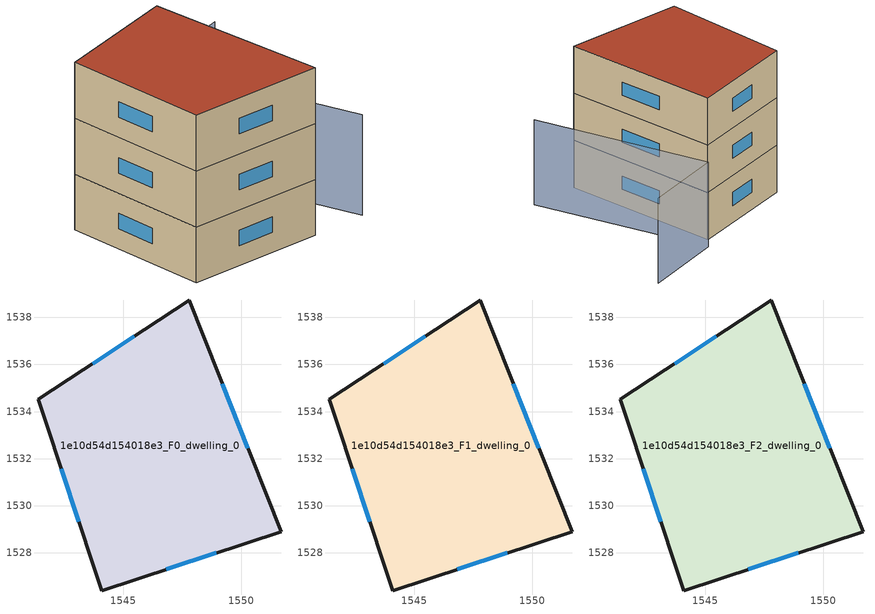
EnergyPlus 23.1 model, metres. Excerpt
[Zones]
1e10d54d154018e3_F0_dwelling_0
 floor ground (EU_floor_Construction): 1547.79,1538.71 1551.69,1528.9 1544.09,1526.41 1541.39,1534.51 z0
 wall outside (EU_wall_Construction): 1544.09,1526.41 1551.69,1528.9 1547.79,1538.71 1541.39,1534.51 1544.09,1526.41 z0:3
 window (EU_Window_Construction): 1546.84,1527.31 1548.94,1528 / 1542.36,1531.58 1543.11,1529.33 / 1545.48,1537.19 1543.7,1536.03 / 1550.28,1532.45 1549.2,1535.17 z1.08:1.92
1e10d54d154018e3_F1_dwelling_0
 floor to 1e10d54d154018e3_F0_dwelling_0 (EU_floor_Construction): 1547.79,1538.71 1551.69,1528.9 1544.09,1526.41 1541.39,1534.51 z3
 wall outside (EU_wall_Construction): 1544.09,1526.41 1551.69,1528.9 1547.79,1538.71 1541.39,1534.51 1544.09,1526.41 z3:6
 window (EU_Window_Construction): 1546.84,1527.31 1548.94,1528 / 1542.36,1531.58 1543.11,1529.33 / 1545.48,1537.19 1543.7,1536.03 / 1550.28,1532.45 1549.2,1535.17 z4.08:4.92
1e10d54d154018e3_F2_dwelling_0
 floor to 1e10d54d154018e3_F1_dwelling_0 (EU_floor_Construction): 1547.79,1538.71 1551.69,1528.9 1544.09,1526.41 1541.39,1534.51 z6
 wall outside (EU_wall_Construction): 1544.09,1526.41 1551.69,1528.9 1547.79,1538.71 1541.39,1534.51 1544.09,1526.41 z6:9
 window (EU_Window_Construction): 1546.84,1527.31 1548.94,1528 / 1542.36,1531.58 1543.11,1529.33 / 1545.48,1537.19 1543.7,1536.03 / 1550.28,1532.45 1549.2,1535.17 z7.08:7.92
 roof outside (EU_roof_Construction): 1551.69,1528.9 1547.79,1538.71 1541.39,1534.51 1544.09,1526.41 z9
shading: 1554.78,1530.05 1548.19,1539.61 / 1548.19,1539.61 1552.92,1542.87 z0:5.4
[Building]
EU S2 Campaign: North Axis=0; Terrain=City; Solar Distribution=FullExterior
[Site:Location]
Lyon-Bron: Latitude=45.75; Longitude=5; Time Zone=1; Elevation=198
[SizingPeriod:WeatherFileDays]
AnnualSizingPeriod: Begin Month=1; Begin Day of Month=1; End Month=12; End Day of Month=31; Day of Week for Start Day=Monday; Use Weather File Daylight Saving Period=No; Use Weather File Rain and Snow Indicators=No
[MATERIAL]
EU_InternalMass_Material: Roughness=MediumRough; Thickness=0.1; Conductivity=1; Density=1800; Specific Heat=900; Thermal Absorptance=0.9; Solar Absorptance=0.7; Visible Absorptance=0.7
[MATERIAL:NOMASS] Roughness=MediumRough; Thermal Absorptance=0.9; Solar Absorptance=0.7; Visible Absorptance=0.7
Name | Thermal Resistance
EU_wall_NoMass | 3.77981
EU_roof_NoMass | 4.58638
EU_floor_NoMass | 6.08969
[WINDOWMATERIAL:SIMPLEGLAZINGSYSTEM]
EU_Window_SimpleGlazing: UFactor=1.2772; Solar Heat Gain Coefficient=0.63; Visible Transmittance=0.63
[CONSTRUCTION]
EU_wall_Construction: EU_wall_NoMass
EU_roof_Construction: EU_roof_NoMass
EU_floor_Construction: EU_floor_NoMass
EU_Window_Construction: EU_Window_SimpleGlazing
EU_InternalMass_Construction: EU_InternalMass_Material
[ZONE] Type=1; Multiplier=1; Ceiling Height=autocalculate; Floor Area=autocalculate; Part of Total Floor Area=Yes
Name | Volume
1e10d54d154018e3_F0_dwelling_0 | 221.428
1e10d54d154018e3_F1_dwelling_0; 1e10d54d154018e3_F2_dwelling_0 | 221.43
[INTERNALMASS] Construction=EU_InternalMass_Construction; Surface Area=73.8096
Name | Zone or ZoneList
1e10d54d154018e3_F0_dwelling_0_EU_InternalMass | 1e10d54d154018e3_F0_dwelling_0
1e10d54d154018e3_F1_dwelling_0_EU_InternalMass | 1e10d54d154018e3_F1_dwelling_0
1e10d54d154018e3_F2_dwelling_0_EU_InternalMass | 1e10d54d154018e3_F2_dwelling_0
[OTHEREQUIPMENT] Fuel Type=Electricity; Design Level Calculation Method=Watts/Area; Power per Zone Floor Area=1; Fraction Latent=0; Fraction Radiant=0; Fraction Lost=0; Carbon Dioxide Generation Rate=0; EndUse Subcategory=EU_Step8_InternalGains
Name | Zone or ZoneList or Space or SpaceList | Schedule
EU_Step8_InternalGain_1e10d54d154018e3_F0_dwelling_0_f000 | 1e10d54d154018e3_F0_dwelling_0 | EU_Step8_GainSchedule_1e10d54d154018e3_F0_dwelling_0_f000
EU_Step8_InternalGain_1e10d54d154018e3_F1_dwelling_0_f000 | 1e10d54d154018e3_F1_dwelling_0 | EU_Step8_GainSchedule_1e10d54d154018e3_F1_dwelling_0_f000
EU_Step8_InternalGain_1e10d54d154018e3_F2_dwelling_0_f000 | 1e10d54d154018e3_F2_dwelling_0 | EU_Step8_GainSchedule_1e10d54d154018e3_F2_dwelling_0_f000
[ZONEVENTILATION:DESIGNFLOWRATE] Schedule=EU_AlwaysOn; Design Flow Rate Calculation Method=AirChanges/Hour; Air Changes per Hour=0.456144; Ventilation Type=Natural; Fan Pressure Rise=0; Fan Total Efficiency=1; Constant Term Coefficient=1; Temperature Term Coefficient=0; Velocity Term Coefficient=0; Velocity Squared Term Coefficient=0; Minimum Indoor Temperature=-100; Maximum Indoor Temperature=100; Delta Temperature=-100; Minimum Outdoor Temperature=-100; Maximum Outdoor Temperature=100; Maximum Wind Speed=40
Name | Zone or ZoneList or Space or SpaceList
EU_ConstantAir_1e10d54d154018e3_F0_dwelling_0 | 1e10d54d154018e3_F0_dwelling_0
EU_ConstantAir_1e10d54d154018e3_F1_dwelling_0 | 1e10d54d154018e3_F1_dwelling_0
EU_ConstantAir_1e10d54d154018e3_F2_dwelling_0 | 1e10d54d154018e3_F2_dwelling_0
[HVACTEMPLATE:THERMOSTAT] Constant Heating Setpoint=20; Constant Cooling Setpoint=50
EU_HeatOnly_1e10d54d154018e3_F0_dwelling_0; EU_HeatOnly_1e10d54d154018e3_F1_dwelling_0; EU_HeatOnly_1e10d54d154018e3_F2_dwelling_0
[HVACTEMPLATE:ZONE:IDEALLOADSAIRSYSTEM] System Availability Schedule=EU_AlwaysOn; Maximum Heating Supply Air Temperature=50; Minimum Cooling Supply Air Temperature=13; Maximum Heating Supply Air Humidity Ratio=0.0156; Minimum Cooling Supply Air Humidity Ratio=0.0077; Heating Limit=NoLimit; Cooling Limit=NoLimit; Heating Availability Schedule=EU_AlwaysOn; Cooling Availability Schedule=EU_CoolingOff; Dehumidification Control Type=ConstantSensibleHeatRatio; Cooling Sensible Heat Ratio=0.7; Dehumidification Setpoint=60; Humidification Control Type=None; Humidification Setpoint=30; Outdoor Air Method=None; Outdoor Air Flow Rate per Person=0.00944; Outdoor Air Flow Rate per Zone Floor Area=0; Outdoor Air Flow Rate per Zone=0; Demand Controlled Ventilation Type=None; Outdoor Air Economizer Type=NoEconomizer; Heat Recovery Type=None; Sensible Heat Recovery Effectiveness=0.7; Latent Heat Recovery Effectiveness=0.65
Name | Template Thermostat
1e10d54d154018e3_F0_dwelling_0 | EU_HeatOnly_1e10d54d154018e3_F0_dwelling_0
1e10d54d154018e3_F1_dwelling_0 | EU_HeatOnly_1e10d54d154018e3_F1_dwelling_0
1e10d54d154018e3_F2_dwelling_0 | EU_HeatOnly_1e10d54d154018e3_F2_dwelling_0
[SIZING:ZONE] Zone Cooling Design Supply Air Temperature Input Method=SupplyAirTemperature; Zone Cooling Design Supply Air Temperature=13; Zone Heating Design Supply Air Temperature Input Method=SupplyAirTemperature; Zone Heating Design Supply Air Temperature=50; Zone Cooling Design Supply Air Humidity Ratio=0.008; Zone Heating Design Supply Air Humidity Ratio=0.008; Cooling Design Air Flow Method=DesignDay; Cooling Design Air Flow Rate=0; Cooling Minimum Air Flow per Zone Floor Area=0.000762; Cooling Minimum Air Flow=0; Cooling Minimum Air Flow Fraction=0.2; Heating Design Air Flow Method=DesignDay; Heating Design Air Flow Rate=0; Heating Maximum Air Flow per Zone Floor Area=0.002032; Heating Maximum Air Flow=0.141576; Heating Maximum Air Flow Fraction=0.3; Account for Dedicated Outdoor Air System=No; Dedicated Outdoor Air System Control Strategy=NeutralSupplyAir; Dedicated Outdoor Air Low Setpoint Temperature for Design=autosize; Dedicated Outdoor Air High Setpoint Temperature for Design=autosize; Zone Load Sizing Method=Sensible Load Only No Latent Load; Zone Latent Cooling Design Supply Air Humidity Ratio Input Method=HumidityRatioDifference; Zone Cooling Design Supply Air Humidity Ratio Difference=0.005; Zone Latent Heating Design Supply Air Humidity Ratio Input Method=HumidityRatioDifference; Zone Humidification Design Supply Air Humidity Ratio Difference=0.005
1e10d54d154018e3_F0_dwelling_0; 1e10d54d154018e3_F1_dwelling_0; 1e10d54d154018e3_F2_dwelling_0
[SCHEDULE:CONSTANT]
Name | Hourly Value
EU_AlwaysOn | 1
EU_CoolingOff | 0
[SCHEDULE:FILE] Column Number=1; Rows to Skip at Top=0; Number of Hours of Data=8760; Column Separator=Comma; Interpolate to Timestep=No; Minutes per Item=60; Adjust Schedule for Daylight Savings=Yes
Name | File
EU_Step8_GainSchedule_1e10d54d154018e3_F0_dwelling_0_f000 | ../../schedules/1e10d54d154018e3/1e10d54d154018e3_F0_dwelling_0_f000_gain.csv
EU_Step8_GainSchedule_1e10d54d154018e3_F1_dwelling_0_f000 | ../../schedules/1e10d54d154018e3/1e10d54d154018e3_F1_dwelling_0_f000_gain.csv
EU_Step8_GainSchedule_1e10d54d154018e3_F2_dwelling_0_f000 | ../../schedules/1e10d54d154018e3/1e10d54d154018e3_F2_dwelling_0_f000_gain.csv
